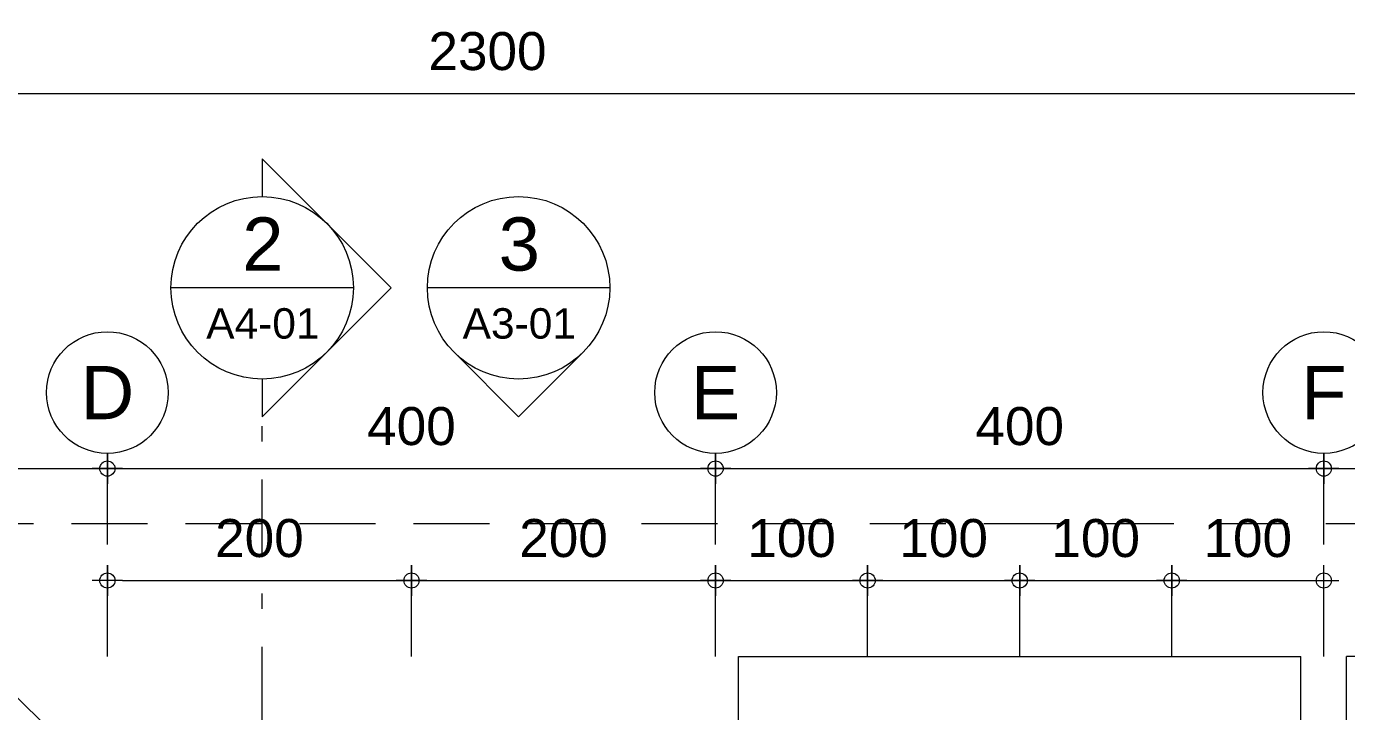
# Model space of a CAD drawing. Header units: millimetres. Extents: x -11 to 1625, y -267 to 180.
# Drawn here: x 1347.76 to 1356.44, y 92.93 to 97.43 of the extents above; entities that cross this region are included whole.
import ezdxf
from ezdxf.enums import TextEntityAlignment as Align

# ---------------------------------------------------------------- set-up
doc = ezdxf.new("R2010")
doc.units = ezdxf.units.MM
doc.linetypes.add('DASHDOT', pattern=[1, 0.5, -0.25, 0, -0.25])
doc.linetypes.add('HIDDEN', pattern=[0.375, 0.25, -0.125])
for name, color, linetype, lineweight in [('atap', 7, 'Continuous', 20), ('lan', 7, 'Continuous', 15), ('not', 7, 'Continuous', 20), ('u', 6, 'Continuous', 20)]:
    doc.layers.add(name, color=color, linetype=linetype, lineweight=lineweight)
doc.styles.add('S', font='SIMPLEX', dxfattribs={"width": 1.1})
doc.styles.get("Standard").update_dxf_attribs({"font": 'ARIALUNI.TTF'})
doc.dimstyles.new('SK100', dxfattribs={"dimtxt": 0.25, "dimasz": 0.1, "dimexe": 0.1, "dimexo": 0, "dimgap": 0.15, "dimtad": 1, "dimdec": 0, "dimlfac": 100, "dimzin": 12, "dimdsep": 46, "dimtxsty": 'Standard', "dimblk": 'BULAT', "dimcen": 0.1, "dimclrd": 256, "dimclre": 256, "dimclrt": 256, "dimadec": 0, "dimazin": 3, "dimtfac": 1, "dimtdec": 0, "dimtofl": 0, "dimtmove": 0, "dimatfit": 3, "dimldrblk": 'BULAT', "dimfxl": 0, "dimtolj": 1, "dimtzin": 0, "dimlwd": -1, "dimlwe": -1, "dimarcsym": 0})

# ---------------------------------------------------------------- blocks, each defined once
blk = doc.blocks.new('BULAT')
for p, q in [((0, -1), (0, 1)), ((-1, 0), (1, 0))]:
    blk.add_line(p, q)
blk.add_circle((0, 0), 0.5)
blk = doc.blocks.new('*D1408')
at = {"layer": 'Defpoints', "color": 0, "ltscale": 0.15}
for p in [(1348.2897, 94.5252), (1345.2897, 94.0252), (1348.2897, 94.0252)]:
    blk.add_point(p, dxfattribs=at)
at = {"layer": 'u', "ltscale": 0.15}
for p, q in [((1345.2897, 94.0252), (1345.2897, 94.6252)), ((1348.2897, 94.0252), (1348.2897, 94.6252)), ((1345.3897, 94.5252), (1348.1897, 94.5252))]:
    blk.add_line(p, q, dxfattribs=at)
at = {"layer": 'u', "ltscale": 0.15, "xscale": 0.1, "yscale": 0.1, "zscale": 0.1, "rotation": 180}
blk.add_blockref('BULAT', (1345.2897, 94.5252), dxfattribs=at)
at = {"layer": 'u', "ltscale": 0.15, "xscale": 0.1, "yscale": 0.1, "zscale": 0.1}
blk.add_blockref('BULAT', (1348.2897, 94.5252), dxfattribs=at)
at = {"layer": 'u', "ltscale": 0.15, "insert": (1346.7897, 94.8029), "char_height": 0.25, "attachment_point": 5}
blk.add_mtext('\\A1;300', dxfattribs=at)
blk = doc.blocks.new('*D1409')
at = {"layer": 'Defpoints', "color": 0, "ltscale": 0.15}
for p in [(1356.2897, 94.5252), (1352.2897, 94.0252), (1356.2897, 94.0252)]:
    blk.add_point(p, dxfattribs=at)
at = {"layer": 'u', "ltscale": 0.15}
for p, q in [((1352.2897, 94.0252), (1352.2897, 94.6252)), ((1356.2897, 94.0252), (1356.2897, 94.6252)), ((1352.3897, 94.5252), (1356.1897, 94.5252))]:
    blk.add_line(p, q, dxfattribs=at)
at = {"layer": 'u', "ltscale": 0.15, "xscale": 0.1, "yscale": 0.1, "zscale": 0.1, "rotation": 180}
blk.add_blockref('BULAT', (1352.2897, 94.5252), dxfattribs=at)
at = {"layer": 'u', "ltscale": 0.15, "xscale": 0.1, "yscale": 0.1, "zscale": 0.1}
blk.add_blockref('BULAT', (1356.2897, 94.5252), dxfattribs=at)
at = {"layer": 'u', "ltscale": 0.15, "insert": (1354.2897, 94.8029), "char_height": 0.25, "attachment_point": 5}
blk.add_mtext('\\A1;400', dxfattribs=at)
blk = doc.blocks.new('*D1410')
at = {"layer": 'Defpoints', "color": 0, "ltscale": 0.15}
for p in [(1359.2897, 94.5252), (1356.2897, 94.0252), (1359.2897, 94.0252)]:
    blk.add_point(p, dxfattribs=at)
at = {"layer": 'u', "ltscale": 0.15}
for p, q in [((1356.2897, 94.0252), (1356.2897, 94.6252)), ((1359.2897, 94.0252), (1359.2897, 94.6252)), ((1356.3897, 94.5252), (1359.1897, 94.5252))]:
    blk.add_line(p, q, dxfattribs=at)
at = {"layer": 'u', "ltscale": 0.15, "xscale": 0.1, "yscale": 0.1, "zscale": 0.1, "rotation": 180}
blk.add_blockref('BULAT', (1356.2897, 94.5252), dxfattribs=at)
at = {"layer": 'u', "ltscale": 0.15, "xscale": 0.1, "yscale": 0.1, "zscale": 0.1}
blk.add_blockref('BULAT', (1359.2897, 94.5252), dxfattribs=at)
at = {"layer": 'u', "ltscale": 0.15, "insert": (1357.7897, 94.8029), "char_height": 0.25, "attachment_point": 5}
blk.add_mtext('\\A1;300', dxfattribs=at)
blk = doc.blocks.new('*D1411')
at = {"layer": 'Defpoints', "color": 0, "ltscale": 0.15}
for p in [(1352.2897, 94.5252), (1348.2897, 94.0252), (1352.2897, 94.0252)]:
    blk.add_point(p, dxfattribs=at)
at = {"layer": 'u', "ltscale": 0.15}
for p, q in [((1348.2897, 94.0252), (1348.2897, 94.6252)), ((1352.2897, 94.0252), (1352.2897, 94.6252)), ((1348.3897, 94.5252), (1352.1897, 94.5252))]:
    blk.add_line(p, q, dxfattribs=at)
at = {"layer": 'u', "ltscale": 0.15, "xscale": 0.1, "yscale": 0.1, "zscale": 0.1, "rotation": 180}
blk.add_blockref('BULAT', (1348.2897, 94.5252), dxfattribs=at)
at = {"layer": 'u', "ltscale": 0.15, "xscale": 0.1, "yscale": 0.1, "zscale": 0.1}
blk.add_blockref('BULAT', (1352.2897, 94.5252), dxfattribs=at)
at = {"layer": 'u', "ltscale": 0.15, "insert": (1350.2897, 94.8029), "char_height": 0.25, "attachment_point": 5}
blk.add_mtext('\\A1;400', dxfattribs=at)
blk = doc.blocks.new('NAV')
blk.add_circle((0, -0.4), 0.4)
at = {"style": 'S', "width": 0.75, "flags": 4}
blk.add_attdef('AV', text='', height=0.3, dxfattribs=at).set_placement((0, -0.4), align=Align.MIDDLE)
blk = doc.blocks.new('*D1413')
at = {"layer": 'Defpoints', "color": 0, "ltscale": 0.15}
for p in [(1362.2897, 96.9913), (1362.2897, 96.219), (1339.2897, 96.169)]:
    blk.add_point(p, dxfattribs=at)
at = {"layer": 'u', "ltscale": 0.15}
for p, q in [((1339.2897, 96.169), (1339.2897, 97.0913)), ((1362.2897, 96.219), (1362.2897, 97.0913)), ((1339.3897, 96.9913), (1362.1897, 96.9913))]:
    blk.add_line(p, q, dxfattribs=at)
at = {"layer": 'u', "ltscale": 0.15, "xscale": 0.1, "yscale": 0.1, "zscale": 0.1, "rotation": 180}
blk.add_blockref('BULAT', (1339.2897, 96.9913), dxfattribs=at)
at = {"layer": 'u', "ltscale": 0.15, "xscale": 0.1, "yscale": 0.1, "zscale": 0.1}
blk.add_blockref('BULAT', (1362.2897, 96.9913), dxfattribs=at)
at = {"layer": 'u', "ltscale": 0.15, "insert": (1350.7897, 97.269), "char_height": 0.25, "attachment_point": 5}
blk.add_mtext('\\A1;2300', dxfattribs=at)
blk = doc.blocks.new('*D1432')
at = {"layer": 'Defpoints', "color": 0, "ltscale": 0.15}
for p in [(1356.2897, 93.7891), (1355.2897, 93.2891), (1356.2897, 93.2891)]:
    blk.add_point(p, dxfattribs=at)
at = {"layer": 'u', "ltscale": 0.15}
for p, q in [((1355.2897, 93.2891), (1355.2897, 93.8891)), ((1356.2897, 93.2891), (1356.2897, 93.8891)), ((1355.3897, 93.7891), (1356.1897, 93.7891))]:
    blk.add_line(p, q, dxfattribs=at)
at = {"layer": 'u', "ltscale": 0.15, "xscale": 0.1, "yscale": 0.1, "zscale": 0.1, "rotation": 180}
blk.add_blockref('BULAT', (1355.2897, 93.7891), dxfattribs=at)
at = {"layer": 'u', "ltscale": 0.15, "xscale": 0.1, "yscale": 0.1, "zscale": 0.1}
blk.add_blockref('BULAT', (1356.2897, 93.7891), dxfattribs=at)
at = {"layer": 'u', "ltscale": 0.15, "insert": (1355.7897, 94.0668), "char_height": 0.25, "attachment_point": 5}
blk.add_mtext('\\A1;100', dxfattribs=at)
blk = doc.blocks.new('*D1433')
at = {"layer": 'Defpoints', "color": 0, "ltscale": 0.15}
for p in [(1355.2897, 93.7891), (1354.2897, 93.2891), (1355.2897, 93.2891)]:
    blk.add_point(p, dxfattribs=at)
at = {"layer": 'u', "ltscale": 0.15}
for p, q in [((1354.2897, 93.2891), (1354.2897, 93.8891)), ((1355.2897, 93.2891), (1355.2897, 93.8891)), ((1354.3897, 93.7891), (1355.1897, 93.7891))]:
    blk.add_line(p, q, dxfattribs=at)
at = {"layer": 'u', "ltscale": 0.15, "xscale": 0.1, "yscale": 0.1, "zscale": 0.1, "rotation": 180}
blk.add_blockref('BULAT', (1354.2897, 93.7891), dxfattribs=at)
at = {"layer": 'u', "ltscale": 0.15, "xscale": 0.1, "yscale": 0.1, "zscale": 0.1}
blk.add_blockref('BULAT', (1355.2897, 93.7891), dxfattribs=at)
at = {"layer": 'u', "ltscale": 0.15, "insert": (1354.7897, 94.0668), "char_height": 0.25, "attachment_point": 5}
blk.add_mtext('\\A1;100', dxfattribs=at)
blk = doc.blocks.new('*D1434')
at = {"layer": 'Defpoints', "color": 0, "ltscale": 0.15}
for p in [(1354.2897, 93.7891), (1353.2897, 93.2891), (1354.2897, 93.2891)]:
    blk.add_point(p, dxfattribs=at)
at = {"layer": 'u', "ltscale": 0.15}
for p, q in [((1353.2897, 93.2891), (1353.2897, 93.8891)), ((1354.2897, 93.2891), (1354.2897, 93.8891)), ((1353.3897, 93.7891), (1354.1897, 93.7891))]:
    blk.add_line(p, q, dxfattribs=at)
at = {"layer": 'u', "ltscale": 0.15, "xscale": 0.1, "yscale": 0.1, "zscale": 0.1, "rotation": 180}
blk.add_blockref('BULAT', (1353.2897, 93.7891), dxfattribs=at)
at = {"layer": 'u', "ltscale": 0.15, "xscale": 0.1, "yscale": 0.1, "zscale": 0.1}
blk.add_blockref('BULAT', (1354.2897, 93.7891), dxfattribs=at)
at = {"layer": 'u', "ltscale": 0.15, "insert": (1353.7897, 94.0668), "char_height": 0.25, "attachment_point": 5}
blk.add_mtext('\\A1;100', dxfattribs=at)
blk = doc.blocks.new('*D1435')
at = {"layer": 'Defpoints', "color": 0, "ltscale": 0.15}
for p in [(1353.2897, 93.7891), (1352.2897, 93.2891), (1353.2897, 93.2891)]:
    blk.add_point(p, dxfattribs=at)
at = {"layer": 'u', "ltscale": 0.15}
for p, q in [((1352.2897, 93.2891), (1352.2897, 93.8891)), ((1353.2897, 93.2891), (1353.2897, 93.8891)), ((1352.3897, 93.7891), (1353.1897, 93.7891))]:
    blk.add_line(p, q, dxfattribs=at)
at = {"layer": 'u', "ltscale": 0.15, "xscale": 0.1, "yscale": 0.1, "zscale": 0.1, "rotation": 180}
blk.add_blockref('BULAT', (1352.2897, 93.7891), dxfattribs=at)
at = {"layer": 'u', "ltscale": 0.15, "xscale": 0.1, "yscale": 0.1, "zscale": 0.1}
blk.add_blockref('BULAT', (1353.2897, 93.7891), dxfattribs=at)
at = {"layer": 'u', "ltscale": 0.15, "insert": (1352.7897, 94.0668), "char_height": 0.25, "attachment_point": 5}
blk.add_mtext('\\A1;100', dxfattribs=at)
blk = doc.blocks.new('*D1461')
at = {"layer": 'Defpoints', "color": 0, "ltscale": 0.15}
for p in [(1352.2897, 93.7891), (1350.2897, 93.2891), (1352.2897, 93.2891)]:
    blk.add_point(p, dxfattribs=at)
at = {"layer": 'u', "ltscale": 0.15}
for p, q in [((1350.2897, 93.2891), (1350.2897, 93.8891)), ((1352.2897, 93.2891), (1352.2897, 93.8891)), ((1350.3897, 93.7891), (1352.1897, 93.7891))]:
    blk.add_line(p, q, dxfattribs=at)
at = {"layer": 'u', "ltscale": 0.15, "xscale": 0.1, "yscale": 0.1, "zscale": 0.1, "rotation": 180}
blk.add_blockref('BULAT', (1350.2897, 93.7891), dxfattribs=at)
at = {"layer": 'u', "ltscale": 0.15, "xscale": 0.1, "yscale": 0.1, "zscale": 0.1}
blk.add_blockref('BULAT', (1352.2897, 93.7891), dxfattribs=at)
at = {"layer": 'u', "ltscale": 0.15, "insert": (1351.2897, 94.0668), "char_height": 0.25, "attachment_point": 5}
blk.add_mtext('\\A1;200', dxfattribs=at)
blk = doc.blocks.new('*D1462')
at = {"layer": 'Defpoints', "color": 0, "ltscale": 0.15}
for p in [(1350.2897, 93.7891), (1348.2897, 93.2891), (1350.2897, 93.2891)]:
    blk.add_point(p, dxfattribs=at)
at = {"layer": 'u', "ltscale": 0.15}
for p, q in [((1348.2897, 93.2891), (1348.2897, 93.8891)), ((1350.2897, 93.2891), (1350.2897, 93.8891)), ((1348.3897, 93.7891), (1350.1897, 93.7891))]:
    blk.add_line(p, q, dxfattribs=at)
at = {"layer": 'u', "ltscale": 0.15, "xscale": 0.1, "yscale": 0.1, "zscale": 0.1, "rotation": 180}
blk.add_blockref('BULAT', (1348.2897, 93.7891), dxfattribs=at)
at = {"layer": 'u', "ltscale": 0.15, "xscale": 0.1, "yscale": 0.1, "zscale": 0.1}
blk.add_blockref('BULAT', (1350.2897, 93.7891), dxfattribs=at)
at = {"layer": 'u', "ltscale": 0.15, "insert": (1349.2897, 94.0668), "char_height": 0.25, "attachment_point": 5}
blk.add_mtext('\\A1;200', dxfattribs=at)
blk = doc.blocks.new('Npkn')
for p, q in [((0, 0.8485), (0.8485, 0)), ((0, 0.8485), (0, 0.6)), ((0.6, 0), (-0.6, 0)), ((0, -0.8485), (0.8485, 0)), ((0, -0.6), (0, -0.8485))]:
    blk.add_line(p, q)
blk.add_circle((0, 0), 0.6)
at = {"color": 5, "style": 'S', "width": 0.75, "flags": 4}
blk.add_attdef('NO', text='', height=0.3, dxfattribs=at).set_placement((0.0048, 0.1129), align=Align.CENTER)
at = {"style": 'S', "width": 0.75, "flags": 4}
blk.add_attdef('NOLBR', text='', height=0.2, dxfattribs=at).set_placement((0.0048, -0.3342), align=Align.CENTER)
blk = doc.blocks.new('Ntb')
for p, q in [((0.6, 0), (-0.6, 0)), ((-0.4243, -0.4243), (0, -0.8485)), ((0.4243, -0.4243), (0, -0.8485))]:
    blk.add_line(p, q)
blk.add_circle((0, 0), 0.6)
at = {"color": 5, "style": 'S', "width": 0.75, "flags": 4}
blk.add_attdef('NO', text='', height=0.3, dxfattribs=at).set_placement((0.0048, 0.1129), align=Align.CENTER)
at = {"style": 'S', "width": 0.75, "flags": 4}
blk.add_attdef('NOLBR', text='', height=0.2, dxfattribs=at).set_placement((0.0048, -0.3342), align=Align.CENTER)

msp = doc.modelspace()

# ---------------------------------------------------------------- linework, layer by layer
at = {"layer": 'atap', "linetype": 'HIDDEN', "ltscale": 2}
msp.add_lwpolyline([(1346.5532133, 94.1640579), (1364.0261229, 94.1640579), (1364.0261229, 79.6640579), (1346.5532133, 79.6640579)], close=True, dxfattribs=at)
msp.add_lwpolyline([(1346.5532133, 94.1640579), (1353.8032133, 86.9140579)], dxfattribs=at)
at = {"layer": 'lan'}
for p, q in [((1352.4396681, 93.2890579), (1356.1396681, 93.2890579)), ((1352.4396681, 92.6140579), (1352.4396681, 93.2890579)), ((1356.1396681, 92.6140579), (1356.1396681, 93.2890579)), ((1356.4396681, 92.6140579), (1356.4396681, 93.2890579))]:
    msp.add_line(p, q, dxfattribs=at)
msp.add_lwpolyline([(1358.3646681, 93.2890579), (1356.4396681, 93.2890579)], dxfattribs=at)
at = {"layer": 'not', "linetype": 'DASHDOT'}
msp.add_line((1349.3078134, 90.6534013), (1349.3078134, 94.8656545), dxfattribs=at)

# ---------------------------------------------------------------- block references
at = {"layer": 'not'}
ref = msp.add_blockref('Npkn', (1349.3078134, 95.7141826), dxfattribs=at)
ref.add_attrib('NO', '2', dxfattribs={"layer": '0', "height": 0.35, "flags": 4}).set_placement((1349.312579, 95.8270853), align=Align.CENTER)
ref.add_attrib('NOLBR', 'A4-01', dxfattribs={"layer": '0', "height": 0.2, "flags": 4}).set_placement((1349.312579, 95.3799449), align=Align.CENTER)
ref = msp.add_blockref('Ntb', (1350.9942516, 95.7141826), dxfattribs=at)
ref.add_attrib('NO', '3', dxfattribs={"layer": '0', "height": 0.35, "flags": 4}).set_placement((1350.9990172, 95.8270853), align=Align.CENTER)
ref.add_attrib('NOLBR', 'A3-01', dxfattribs={"layer": '0', "height": 0.2, "flags": 4}).set_placement((1350.9990172, 95.3799449), align=Align.CENTER)
ref = msp.add_blockref('NAV', (1348.2896681, 95.425165), dxfattribs=at)
ref.add_attrib('AV', 'D', dxfattribs={"layer": '0', "height": 0.35, "flags": 4}).set_placement((1348.2896681, 95.025165), align=Align.MIDDLE)
ref = msp.add_blockref('NAV', (1352.2896681, 95.425165), dxfattribs=at)
ref.add_attrib('AV', 'E', dxfattribs={"layer": '0', "height": 0.35, "flags": 4}).set_placement((1352.2896681, 95.025165), align=Align.MIDDLE)
ref = msp.add_blockref('NAV', (1356.2896681, 95.425165), dxfattribs=at)
ref.add_attrib('AV', 'F', dxfattribs={"layer": '0', "height": 0.35, "flags": 4}).set_placement((1356.2896681, 95.025165), align=Align.MIDDLE)

# ---------------------------------------------------------------- dimensions: what is measured, and where the dimension line sits
at = {"layer": 'u', "ltscale": 0.15}
for base, p1, p2, picture, middle in [((1362.2896681, 96.991304), (1339.2896681, 96.1689785), (1362.2896681, 96.2189785), '*D1413', (1350.7896681, 96.991304)), ((1348.2896681, 94.525165), (1345.2896681, 94.025165), (1348.2896681, 94.025165), '*D1408', (1346.7896681, 94.525165)), ((1352.2896681, 94.525165), (1348.2896681, 94.025165), (1352.2896681, 94.025165), '*D1411', (1350.2896681, 94.525165)), ((1356.2896681, 94.525165), (1352.2896681, 94.025165), (1356.2896681, 94.025165), '*D1409', (1354.2896681, 94.525165)), ((1359.2896681, 94.525165), (1356.2896681, 94.025165), (1359.2896681, 94.025165), '*D1410', (1357.7896681, 94.525165)), ((1350.2896681, 93.7890579), (1348.2896681, 93.2890579), (1350.2896681, 93.2890579), '*D1462', (1349.2896681, 93.7890579)), ((1352.2896681, 93.7890579), (1350.2896681, 93.2890579), (1352.2896681, 93.2890579), '*D1461', (1351.2896681, 93.7890579)), ((1353.2896681, 93.7890579), (1352.2896681, 93.2890579), (1353.2896681, 93.2890579), '*D1435', (1352.7896681, 93.7890579)), ((1354.2896681, 93.7890579), (1353.2896681, 93.2890579), (1354.2896681, 93.2890579), '*D1434', (1353.7896681, 93.7890579)), ((1355.2896681, 93.7890579), (1354.2896681, 93.2890579), (1355.2896681, 93.2890579), '*D1433', (1354.7896681, 93.7890579)), ((1356.2896681, 93.7890579), (1355.2896681, 93.2890579), (1356.2896681, 93.2890579), '*D1432', (1355.7896681, 93.7890579))]:
    dim = msp.add_linear_dim(base=base, p1=p1, p2=p2, dimstyle='SK100', dxfattribs=at)
    dim.commit()
    dim.dimension.update_dxf_attribs({"geometry": picture, "text_midpoint": middle, "dimtype": 160})

doc.saveas('drawing.dxf')
